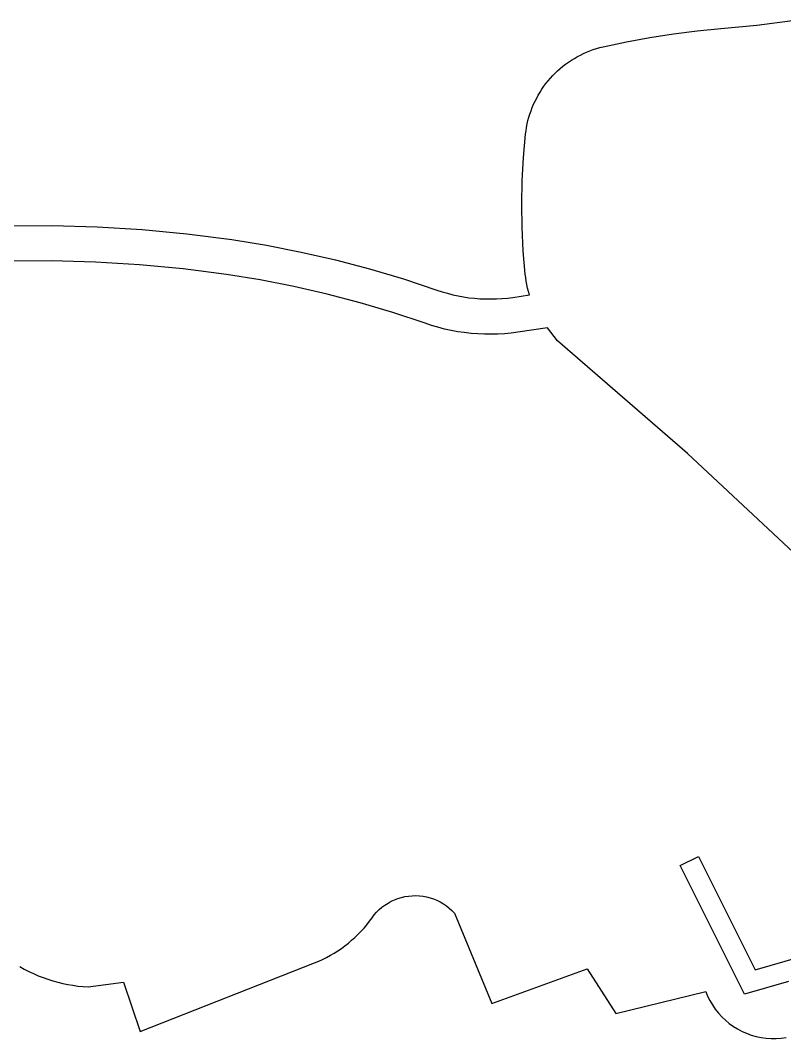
# Model space of a CAD drawing. Header units: millimetres. Extents: x 617751 to 636088, y 68402 to 77988.
# Drawn here: x 622695.4 to 622807.1, y 69571.1 to 69720 of the extents above; entities that cross this region are included whole.
import ezdxf

# ---------------------------------------------------------------- set-up
doc = ezdxf.new("R2010")
doc.units = ezdxf.units.MM
doc.header["$LTSCALE"] = 3
doc.header["$MEASUREMENT"] = 0
doc.layers.add('ALINHAMENTO PREDIAL', color=120, linetype='Continuous')

msp = doc.modelspace()

# ---------------------------------------------------------------- linework, layer by layer
at = {"layer": 'ALINHAMENTO PREDIAL'}
for points in [[(622693.42, 69689.99), (622700.01, 69690.02), (622706.6, 69689.83), (622713.18, 69689.43), (622719.74, 69688.81), (622726.28, 69687.97), (622731.37, 69687.14), (622736.43, 69686.15), (622741.46, 69685), (622746.45, 69683.69), (622751.39, 69682.22), (622756.29, 69680.59), (622757.05, 69680.34), (622757.82, 69680.11), (622758.6, 69679.91), (622759.39, 69679.74), (622760.18, 69679.59), (622760.98, 69679.47), (622761.78, 69679.38), (622762.58, 69679.32), (622763.38, 69679.28), (622764.19, 69679.28), (622764.99, 69679.3), (622765.8, 69679.34), (622766.6, 69679.42), (622767.4, 69679.52), (622769.83, 69679.88), (622769.69, 69680.38), (622769.56, 69680.88), (622769.45, 69681.38), (622769.36, 69681.89), (622769.28, 69682.4), (622769.21, 69682.92), (622768.92, 69686.32), (622768.75, 69689.73), (622768.69, 69693.14), (622768.76, 69696.56), (622768.95, 69699.97), (622769.26, 69703.37), (622769.32, 69703.87), (622769.4, 69704.37), (622769.5, 69704.87), (622769.61, 69705.36), (622769.74, 69705.85), (622769.89, 69706.33), (622770.06, 69706.81), (622770.24, 69707.28), (622770.44, 69707.75), (622770.65, 69708.21), (622770.88, 69708.66), (622771.12, 69709.11), (622771.38, 69709.54), (622771.65, 69709.97), (622771.94, 69710.38), (622772.24, 69710.79), (622772.56, 69711.18), (622772.89, 69711.57), (622773.23, 69711.94), (622773.59, 69712.3), (622773.95, 69712.65), (622774.33, 69712.99), (622774.72, 69713.31), (622775.12, 69713.62), (622775.53, 69713.92), (622775.96, 69714.2), (622776.39, 69714.46), (622776.83, 69714.72), (622777.27, 69714.95), (622777.73, 69715.17), (622778.19, 69715.38), (622778.66, 69715.57), (622779.14, 69715.74), (622779.62, 69715.9), (622780.11, 69716.04), (622780.6, 69716.16), (622784, 69716.9), (622787.43, 69717.54), (622790.87, 69718.07), (622794.33, 69718.5), (622797.8, 69718.83), (622803.07, 69719.34), (622808.31, 69720.02)], [(622693.42, 69689.99), (622700.01, 69690.02), (622706.6, 69689.83), (622713.18, 69689.43), (622719.74, 69688.81), (622726.28, 69687.97), (622731.37, 69687.14), (622736.43, 69686.15), (622741.46, 69685), (622746.45, 69683.69), (622751.39, 69682.22), (622756.29, 69680.59), (622757.05, 69680.34), (622757.82, 69680.11), (622758.6, 69679.91), (622759.39, 69679.74), (622760.18, 69679.59), (622760.98, 69679.47), (622761.78, 69679.38), (622762.58, 69679.32), (622763.38, 69679.28), (622764.19, 69679.28), (622764.99, 69679.3), (622765.8, 69679.34), (622766.6, 69679.42), (622767.4, 69679.52), (622769.83, 69679.88), (622769.69, 69680.38), (622769.56, 69680.88), (622769.45, 69681.38), (622769.36, 69681.89), (622769.28, 69682.4), (622769.21, 69682.92), (622768.92, 69686.32), (622768.75, 69689.73), (622768.69, 69693.14), (622768.76, 69696.56), (622768.95, 69699.97), (622769.26, 69703.37), (622769.32, 69703.87), (622769.4, 69704.37), (622769.5, 69704.87), (622769.61, 69705.36), (622769.74, 69705.85), (622769.89, 69706.33), (622770.06, 69706.81), (622770.24, 69707.28), (622770.44, 69707.75), (622770.65, 69708.21), (622770.88, 69708.66), (622771.12, 69709.11), (622771.38, 69709.54), (622771.65, 69709.97), (622771.94, 69710.38), (622772.24, 69710.79), (622772.56, 69711.18), (622772.89, 69711.57), (622773.23, 69711.94), (622773.59, 69712.3), (622773.95, 69712.65), (622774.33, 69712.99), (622774.72, 69713.31), (622775.12, 69713.62), (622775.53, 69713.92), (622775.96, 69714.2), (622776.39, 69714.46), (622776.83, 69714.72), (622777.27, 69714.95), (622777.73, 69715.17), (622778.19, 69715.38), (622778.66, 69715.57), (622779.14, 69715.74), (622779.62, 69715.9), (622780.11, 69716.04), (622780.6, 69716.16), (622784, 69716.9), (622787.43, 69717.54), (622790.87, 69718.07), (622794.33, 69718.5), (622797.8, 69718.83), (622803.07, 69719.34), (622808.31, 69720.02)], [(622693.42, 69689.99), (622700.01, 69690.02), (622706.6, 69689.83), (622713.18, 69689.43), (622719.74, 69688.81), (622726.28, 69687.97), (622731.37, 69687.14), (622736.43, 69686.15), (622741.46, 69685), (622746.45, 69683.69), (622751.39, 69682.22), (622756.29, 69680.59), (622757.05, 69680.34), (622757.82, 69680.11), (622758.6, 69679.91), (622759.39, 69679.74), (622760.18, 69679.59), (622760.98, 69679.47), (622761.78, 69679.38), (622762.58, 69679.32), (622763.38, 69679.28), (622764.19, 69679.28), (622764.99, 69679.3), (622765.8, 69679.34), (622766.6, 69679.42), (622767.4, 69679.52), (622769.83, 69679.88), (622769.69, 69680.38), (622769.56, 69680.88), (622769.45, 69681.38), (622769.36, 69681.89), (622769.28, 69682.4), (622769.21, 69682.92), (622768.92, 69686.32), (622768.75, 69689.73), (622768.69, 69693.14), (622768.76, 69696.56), (622768.95, 69699.97), (622769.26, 69703.37), (622769.32, 69703.87), (622769.4, 69704.37), (622769.5, 69704.87), (622769.61, 69705.36), (622769.74, 69705.85), (622769.89, 69706.33), (622770.06, 69706.81), (622770.24, 69707.28), (622770.44, 69707.75), (622770.65, 69708.21), (622770.88, 69708.66), (622771.12, 69709.11), (622771.38, 69709.54), (622771.65, 69709.97), (622771.94, 69710.38), (622772.24, 69710.79), (622772.56, 69711.18), (622772.89, 69711.57), (622773.23, 69711.94), (622773.59, 69712.3), (622773.95, 69712.65), (622774.33, 69712.99), (622774.72, 69713.31), (622775.12, 69713.62), (622775.53, 69713.92), (622775.96, 69714.2), (622776.39, 69714.46), (622776.83, 69714.72), (622777.27, 69714.95), (622777.73, 69715.17), (622778.19, 69715.38), (622778.66, 69715.57), (622779.14, 69715.74), (622779.62, 69715.9), (622780.11, 69716.04), (622780.6, 69716.16), (622784, 69716.9), (622787.43, 69717.54), (622790.87, 69718.07), (622794.33, 69718.5), (622797.8, 69718.83), (622803.07, 69719.34), (622808.31, 69720.02)], [(622693.42, 69689.99), (622700.01, 69690.02), (622706.6, 69689.83), (622713.18, 69689.43), (622719.74, 69688.81), (622726.28, 69687.97), (622731.37, 69687.14), (622736.43, 69686.15), (622741.46, 69685), (622746.45, 69683.69), (622751.39, 69682.22), (622756.29, 69680.59), (622757.05, 69680.34), (622757.82, 69680.11), (622758.6, 69679.91), (622759.39, 69679.74), (622760.18, 69679.59), (622760.98, 69679.47), (622761.78, 69679.38), (622762.58, 69679.32), (622763.38, 69679.28), (622764.19, 69679.28), (622764.99, 69679.3), (622765.8, 69679.34), (622766.6, 69679.42), (622767.4, 69679.52), (622769.83, 69679.88), (622769.69, 69680.38), (622769.56, 69680.88), (622769.45, 69681.38), (622769.36, 69681.89), (622769.28, 69682.4), (622769.21, 69682.92), (622768.92, 69686.32), (622768.75, 69689.73), (622768.69, 69693.14), (622768.76, 69696.56), (622768.95, 69699.97), (622769.26, 69703.37), (622769.32, 69703.87), (622769.4, 69704.37), (622769.5, 69704.87), (622769.61, 69705.36), (622769.74, 69705.85), (622769.89, 69706.33), (622770.06, 69706.81), (622770.24, 69707.28), (622770.44, 69707.75), (622770.65, 69708.21), (622770.88, 69708.66), (622771.12, 69709.11), (622771.38, 69709.54), (622771.65, 69709.97), (622771.94, 69710.38), (622772.24, 69710.79), (622772.56, 69711.18), (622772.89, 69711.57), (622773.23, 69711.94), (622773.59, 69712.3), (622773.95, 69712.65), (622774.33, 69712.99), (622774.72, 69713.31), (622775.12, 69713.62), (622775.53, 69713.92), (622775.96, 69714.2), (622776.39, 69714.46), (622776.83, 69714.72), (622777.27, 69714.95), (622777.73, 69715.17), (622778.19, 69715.38), (622778.66, 69715.57), (622779.14, 69715.74), (622779.62, 69715.9), (622780.11, 69716.04), (622780.6, 69716.16), (622784, 69716.9), (622787.43, 69717.54), (622790.87, 69718.07), (622794.33, 69718.5), (622797.8, 69718.83), (622803.07, 69719.34), (622808.31, 69720.02)], [(622693.42, 69689.99), (622700.01, 69690.02), (622706.6, 69689.83), (622713.18, 69689.43), (622719.74, 69688.81), (622726.28, 69687.97), (622731.37, 69687.14), (622736.43, 69686.15), (622741.46, 69685), (622746.45, 69683.69), (622751.39, 69682.22), (622756.29, 69680.59), (622757.05, 69680.34), (622757.82, 69680.11), (622758.6, 69679.91), (622759.39, 69679.74), (622760.18, 69679.59), (622760.98, 69679.47), (622761.78, 69679.38), (622762.58, 69679.32), (622763.38, 69679.28), (622764.19, 69679.28), (622764.99, 69679.3), (622765.8, 69679.34), (622766.6, 69679.42), (622767.4, 69679.52), (622769.83, 69679.88), (622769.69, 69680.38), (622769.56, 69680.88), (622769.45, 69681.38), (622769.36, 69681.89), (622769.28, 69682.4), (622769.21, 69682.92), (622768.92, 69686.32), (622768.75, 69689.73), (622768.69, 69693.14), (622768.76, 69696.56), (622768.95, 69699.97), (622769.26, 69703.37), (622769.32, 69703.87), (622769.4, 69704.37), (622769.5, 69704.87), (622769.61, 69705.36), (622769.74, 69705.85), (622769.89, 69706.33), (622770.06, 69706.81), (622770.24, 69707.28), (622770.44, 69707.75), (622770.65, 69708.21), (622770.88, 69708.66), (622771.12, 69709.11), (622771.38, 69709.54), (622771.65, 69709.97), (622771.94, 69710.38), (622772.24, 69710.79), (622772.56, 69711.18), (622772.89, 69711.57), (622773.23, 69711.94), (622773.59, 69712.3), (622773.95, 69712.65), (622774.33, 69712.99), (622774.72, 69713.31), (622775.12, 69713.62), (622775.53, 69713.92), (622775.96, 69714.2), (622776.39, 69714.46), (622776.83, 69714.72), (622777.27, 69714.95), (622777.73, 69715.17), (622778.19, 69715.38), (622778.66, 69715.57), (622779.14, 69715.74), (622779.62, 69715.9), (622780.11, 69716.04), (622780.6, 69716.16), (622784, 69716.9), (622787.43, 69717.54), (622790.87, 69718.07), (622794.33, 69718.5), (622797.8, 69718.83), (622803.07, 69719.34), (622808.31, 69720.02)], [(622693.42, 69689.99), (622700.01, 69690.02), (622706.6, 69689.83), (622713.18, 69689.43), (622719.74, 69688.81), (622726.28, 69687.97), (622731.37, 69687.14), (622736.43, 69686.15), (622741.46, 69685), (622746.45, 69683.69), (622751.39, 69682.22), (622756.29, 69680.59), (622757.05, 69680.34), (622757.82, 69680.11), (622758.6, 69679.91), (622759.39, 69679.74), (622760.18, 69679.59), (622760.98, 69679.47), (622761.78, 69679.38), (622762.58, 69679.32), (622763.38, 69679.28), (622764.19, 69679.28), (622764.99, 69679.3), (622765.8, 69679.34), (622766.6, 69679.42), (622767.4, 69679.52), (622769.83, 69679.88), (622769.69, 69680.38), (622769.56, 69680.88), (622769.45, 69681.38), (622769.36, 69681.89), (622769.28, 69682.4), (622769.21, 69682.92), (622768.92, 69686.32), (622768.75, 69689.73), (622768.69, 69693.14), (622768.76, 69696.56), (622768.95, 69699.97), (622769.26, 69703.37), (622769.32, 69703.87), (622769.4, 69704.37), (622769.5, 69704.87), (622769.61, 69705.36), (622769.74, 69705.85), (622769.89, 69706.33), (622770.06, 69706.81), (622770.24, 69707.28), (622770.44, 69707.75), (622770.65, 69708.21), (622770.88, 69708.66), (622771.12, 69709.11), (622771.38, 69709.54), (622771.65, 69709.97), (622771.94, 69710.38), (622772.24, 69710.79), (622772.56, 69711.18), (622772.89, 69711.57), (622773.23, 69711.94), (622773.59, 69712.3), (622773.95, 69712.65), (622774.33, 69712.99), (622774.72, 69713.31), (622775.12, 69713.62), (622775.53, 69713.92), (622775.96, 69714.2), (622776.39, 69714.46), (622776.83, 69714.72), (622777.27, 69714.95), (622777.73, 69715.17), (622778.19, 69715.38), (622778.66, 69715.57), (622779.14, 69715.74), (622779.62, 69715.9), (622780.11, 69716.04), (622780.6, 69716.16), (622784, 69716.9), (622787.43, 69717.54), (622790.87, 69718.07), (622794.33, 69718.5), (622797.8, 69718.83), (622803.07, 69719.34), (622808.31, 69720.02)], [(622693.42, 69689.99), (622700.01, 69690.02), (622706.6, 69689.83), (622713.18, 69689.43), (622719.74, 69688.81), (622726.28, 69687.97), (622731.37, 69687.14), (622736.43, 69686.15), (622741.46, 69685), (622746.45, 69683.69), (622751.39, 69682.22), (622756.29, 69680.59), (622757.05, 69680.34), (622757.82, 69680.11), (622758.6, 69679.91), (622759.39, 69679.74), (622760.18, 69679.59), (622760.98, 69679.47), (622761.78, 69679.38), (622762.58, 69679.32), (622763.38, 69679.28), (622764.19, 69679.28), (622764.99, 69679.3), (622765.8, 69679.34), (622766.6, 69679.42), (622767.4, 69679.52), (622769.83, 69679.88), (622769.69, 69680.38), (622769.56, 69680.88), (622769.45, 69681.38), (622769.36, 69681.89), (622769.28, 69682.4), (622769.21, 69682.92), (622768.92, 69686.32), (622768.75, 69689.73), (622768.69, 69693.14), (622768.76, 69696.56), (622768.95, 69699.97), (622769.26, 69703.37), (622769.32, 69703.87), (622769.4, 69704.37), (622769.5, 69704.87), (622769.61, 69705.36), (622769.74, 69705.85), (622769.89, 69706.33), (622770.06, 69706.81), (622770.24, 69707.28), (622770.44, 69707.75), (622770.65, 69708.21), (622770.88, 69708.66), (622771.12, 69709.11), (622771.38, 69709.54), (622771.65, 69709.97), (622771.94, 69710.38), (622772.24, 69710.79), (622772.56, 69711.18), (622772.89, 69711.57), (622773.23, 69711.94), (622773.59, 69712.3), (622773.95, 69712.65), (622774.33, 69712.99), (622774.72, 69713.31), (622775.12, 69713.62), (622775.53, 69713.92), (622775.96, 69714.2), (622776.39, 69714.46), (622776.83, 69714.72), (622777.27, 69714.95), (622777.73, 69715.17), (622778.19, 69715.38), (622778.66, 69715.57), (622779.14, 69715.74), (622779.62, 69715.9), (622780.11, 69716.04), (622780.6, 69716.16), (622784, 69716.9), (622787.43, 69717.54), (622790.87, 69718.07), (622794.33, 69718.5), (622797.8, 69718.83), (622803.07, 69719.34), (622808.31, 69720.02)], [(622693.42, 69689.99), (622700.01, 69690.02), (622706.6, 69689.83), (622713.18, 69689.43), (622719.74, 69688.81), (622726.28, 69687.97), (622731.37, 69687.14), (622736.43, 69686.15), (622741.46, 69685), (622746.45, 69683.69), (622751.39, 69682.22), (622756.29, 69680.59), (622757.05, 69680.34), (622757.82, 69680.11), (622758.6, 69679.91), (622759.39, 69679.74), (622760.18, 69679.59), (622760.98, 69679.47), (622761.78, 69679.38), (622762.58, 69679.32), (622763.38, 69679.28), (622764.19, 69679.28), (622764.99, 69679.3), (622765.8, 69679.34), (622766.6, 69679.42), (622767.4, 69679.52), (622769.83, 69679.88), (622769.69, 69680.38), (622769.56, 69680.88), (622769.45, 69681.38), (622769.36, 69681.89), (622769.28, 69682.4), (622769.21, 69682.92), (622768.92, 69686.32), (622768.75, 69689.73), (622768.69, 69693.14), (622768.76, 69696.56), (622768.95, 69699.97), (622769.26, 69703.37), (622769.32, 69703.87), (622769.4, 69704.37), (622769.5, 69704.87), (622769.61, 69705.36), (622769.74, 69705.85), (622769.89, 69706.33), (622770.06, 69706.81), (622770.24, 69707.28), (622770.44, 69707.75), (622770.65, 69708.21), (622770.88, 69708.66), (622771.12, 69709.11), (622771.38, 69709.54), (622771.65, 69709.97), (622771.94, 69710.38), (622772.24, 69710.79), (622772.56, 69711.18), (622772.89, 69711.57), (622773.23, 69711.94), (622773.59, 69712.3), (622773.95, 69712.65), (622774.33, 69712.99), (622774.72, 69713.31), (622775.12, 69713.62), (622775.53, 69713.92), (622775.96, 69714.2), (622776.39, 69714.46), (622776.83, 69714.72), (622777.27, 69714.95), (622777.73, 69715.17), (622778.19, 69715.38), (622778.66, 69715.57), (622779.14, 69715.74), (622779.62, 69715.9), (622780.11, 69716.04), (622780.6, 69716.16), (622784, 69716.9), (622787.43, 69717.54), (622790.87, 69718.07), (622794.33, 69718.5), (622797.8, 69718.83), (622803.07, 69719.34), (622808.31, 69720.02)], [(622811.35, 69639.5), (622792.94, 69656.66), (622773.95, 69673.18), (622772.48, 69675.05), (622768.14, 69674.41), (622767.17, 69674.29), (622766.19, 69674.2), (622765.21, 69674.14), (622764.23, 69674.12), (622763.24, 69674.12), (622762.26, 69674.17), (622761.28, 69674.25), (622760.3, 69674.36), (622759.33, 69674.5), (622758.37, 69674.68), (622757.41, 69674.89), (622756.45, 69675.14), (622755.51, 69675.41), (622754.58, 69675.72), (622749.84, 69677.3), (622745.06, 69678.72), (622740.23, 69679.99), (622735.36, 69681.1), (622730.46, 69682.06), (622725.54, 69682.86), (622719.17, 69683.68), (622712.78, 69684.28), (622706.37, 69684.68), (622699.95, 69684.86), (622693.53, 69684.83)], [(622811.35, 69639.5), (622792.94, 69656.66), (622773.95, 69673.18), (622772.48, 69675.05), (622768.14, 69674.41), (622767.17, 69674.29), (622766.19, 69674.2), (622765.21, 69674.14), (622764.23, 69674.12), (622763.24, 69674.12), (622762.26, 69674.17), (622761.28, 69674.25), (622760.3, 69674.36), (622759.33, 69674.5), (622758.37, 69674.68), (622757.41, 69674.89), (622756.45, 69675.14), (622755.51, 69675.41), (622754.58, 69675.72), (622749.84, 69677.3), (622745.06, 69678.72), (622740.23, 69679.99), (622735.36, 69681.1), (622730.46, 69682.06), (622725.54, 69682.86), (622719.17, 69683.68), (622712.78, 69684.28), (622706.37, 69684.68), (622699.95, 69684.86), (622693.53, 69684.83)], [(622811.35, 69639.5), (622792.94, 69656.66), (622773.95, 69673.18), (622772.48, 69675.05), (622768.14, 69674.41), (622767.17, 69674.29), (622766.19, 69674.2), (622765.21, 69674.14), (622764.23, 69674.12), (622763.24, 69674.12), (622762.26, 69674.17), (622761.28, 69674.25), (622760.3, 69674.36), (622759.33, 69674.5), (622758.37, 69674.68), (622757.41, 69674.89), (622756.45, 69675.14), (622755.51, 69675.41), (622754.58, 69675.72), (622749.84, 69677.3), (622745.06, 69678.72), (622740.23, 69679.99), (622735.36, 69681.1), (622730.46, 69682.06), (622725.54, 69682.86), (622719.17, 69683.68), (622712.78, 69684.28), (622706.37, 69684.68), (622699.95, 69684.86), (622693.53, 69684.83)], [(622811.35, 69639.5), (622792.94, 69656.66), (622773.95, 69673.18), (622772.48, 69675.05), (622768.14, 69674.41), (622767.17, 69674.29), (622766.19, 69674.2), (622765.21, 69674.14), (622764.23, 69674.12), (622763.24, 69674.12), (622762.26, 69674.17), (622761.28, 69674.25), (622760.3, 69674.36), (622759.33, 69674.5), (622758.37, 69674.68), (622757.41, 69674.89), (622756.45, 69675.14), (622755.51, 69675.41), (622754.58, 69675.72), (622749.84, 69677.3), (622745.06, 69678.72), (622740.23, 69679.99), (622735.36, 69681.1), (622730.46, 69682.06), (622725.54, 69682.86), (622719.17, 69683.68), (622712.78, 69684.28), (622706.37, 69684.68), (622699.95, 69684.86), (622693.53, 69684.83)], [(622811.35, 69639.5), (622792.94, 69656.66), (622773.95, 69673.18), (622772.48, 69675.05), (622768.14, 69674.41), (622767.17, 69674.29), (622766.19, 69674.2), (622765.21, 69674.14), (622764.23, 69674.12), (622763.24, 69674.12), (622762.26, 69674.17), (622761.28, 69674.25), (622760.3, 69674.36), (622759.33, 69674.5), (622758.37, 69674.68), (622757.41, 69674.89), (622756.45, 69675.14), (622755.51, 69675.41), (622754.58, 69675.72), (622749.84, 69677.3), (622745.06, 69678.72), (622740.23, 69679.99), (622735.36, 69681.1), (622730.46, 69682.06), (622725.54, 69682.86), (622719.17, 69683.68), (622712.78, 69684.28), (622706.37, 69684.68), (622699.95, 69684.86), (622693.53, 69684.83)], [(622811.35, 69639.5), (622792.94, 69656.66), (622773.95, 69673.18), (622772.48, 69675.05), (622768.14, 69674.41), (622767.17, 69674.29), (622766.19, 69674.2), (622765.21, 69674.14), (622764.23, 69674.12), (622763.24, 69674.12), (622762.26, 69674.17), (622761.28, 69674.25), (622760.3, 69674.36), (622759.33, 69674.5), (622758.37, 69674.68), (622757.41, 69674.89), (622756.45, 69675.14), (622755.51, 69675.41), (622754.58, 69675.72), (622749.84, 69677.3), (622745.06, 69678.72), (622740.23, 69679.99), (622735.36, 69681.1), (622730.46, 69682.06), (622725.54, 69682.86), (622719.17, 69683.68), (622712.78, 69684.28), (622706.37, 69684.68), (622699.95, 69684.86), (622693.53, 69684.83)], [(622811.35, 69639.5), (622792.94, 69656.66), (622773.95, 69673.18), (622772.48, 69675.05), (622768.14, 69674.41), (622767.17, 69674.29), (622766.19, 69674.2), (622765.21, 69674.14), (622764.23, 69674.12), (622763.24, 69674.12), (622762.26, 69674.17), (622761.28, 69674.25), (622760.3, 69674.36), (622759.33, 69674.5), (622758.37, 69674.68), (622757.41, 69674.89), (622756.45, 69675.14), (622755.51, 69675.41), (622754.58, 69675.72), (622749.84, 69677.3), (622745.06, 69678.72), (622740.23, 69679.99), (622735.36, 69681.1), (622730.46, 69682.06), (622725.54, 69682.86), (622719.17, 69683.68), (622712.78, 69684.28), (622706.37, 69684.68), (622699.95, 69684.86), (622693.53, 69684.83)], [(622811.35, 69639.5), (622792.94, 69656.66), (622773.95, 69673.18), (622772.48, 69675.05), (622768.14, 69674.41), (622767.17, 69674.29), (622766.19, 69674.2), (622765.21, 69674.14), (622764.23, 69674.12), (622763.24, 69674.12), (622762.26, 69674.17), (622761.28, 69674.25), (622760.3, 69674.36), (622759.33, 69674.5), (622758.37, 69674.68), (622757.41, 69674.89), (622756.45, 69675.14), (622755.51, 69675.41), (622754.58, 69675.72), (622749.84, 69677.3), (622745.06, 69678.72), (622740.23, 69679.99), (622735.36, 69681.1), (622730.46, 69682.06), (622725.54, 69682.86), (622719.17, 69683.68), (622712.78, 69684.28), (622706.37, 69684.68), (622699.95, 69684.86), (622693.53, 69684.83)], [(622807.72, 69579.48), (622801.25, 69577.62), (622791.85, 69596.43), (622794.54, 69597.77), (622802.82, 69581.19), (622809.42, 69583.09)], [(622807.72, 69579.48), (622801.25, 69577.62), (622791.85, 69596.43), (622794.54, 69597.77), (622802.82, 69581.19), (622809.42, 69583.09)], [(622807.72, 69579.48), (622801.25, 69577.62), (622791.85, 69596.43), (622794.54, 69597.77), (622802.82, 69581.19), (622809.42, 69583.09)], [(622807.72, 69579.48), (622801.25, 69577.62), (622791.85, 69596.43), (622794.54, 69597.77), (622802.82, 69581.19), (622809.42, 69583.09)], [(622807.72, 69579.48), (622801.25, 69577.62), (622791.85, 69596.43), (622794.54, 69597.77), (622802.82, 69581.19), (622809.42, 69583.09)], [(622807.72, 69579.48), (622801.25, 69577.62), (622791.85, 69596.43), (622794.54, 69597.77), (622802.82, 69581.19), (622809.42, 69583.09)], [(622807.72, 69579.48), (622801.25, 69577.62), (622791.85, 69596.43), (622794.54, 69597.77), (622802.82, 69581.19), (622809.42, 69583.09)], [(622807.72, 69579.48), (622801.25, 69577.62), (622791.85, 69596.43), (622794.54, 69597.77), (622802.82, 69581.19), (622809.42, 69583.09)], [(622695.28, 69581.66), (622695.94, 69581.29), (622696.61, 69580.94), (622697.29, 69580.62), (622697.98, 69580.32), (622698.69, 69580.04), (622699.4, 69579.79), (622700.11, 69579.57), (622700.84, 69579.36), (622701.57, 69579.19), (622702.31, 69579.04), (622703.06, 69578.91), (622703.8, 69578.81), (622704.55, 69578.74), (622705.3, 69578.69), (622710.48, 69579.39), (622712.9, 69572.14), (622738.41, 69582.2), (622739, 69582.45), (622739.58, 69582.71), (622740.15, 69582.99), (622740.71, 69583.3), (622741.26, 69583.62), (622741.79, 69583.96), (622742.32, 69584.31), (622742.83, 69584.69), (622743.34, 69585.08), (622743.82, 69585.49), (622744.3, 69585.92), (622744.75, 69586.36), (622745.2, 69586.82), (622745.63, 69587.29), (622746.04, 69587.77), (622746.43, 69588.27), (622746.81, 69588.79), (622747.13, 69589.21), (622747.48, 69589.61), (622747.86, 69589.98), (622748.26, 69590.33), (622748.69, 69590.65), (622749.14, 69590.94), (622749.6, 69591.2), (622750.09, 69591.42), (622750.59, 69591.61), (622751.09, 69591.77), (622751.61, 69591.89), (622752.14, 69591.97), (622752.67, 69592.02), (622753.2, 69592.03), (622753.74, 69592.01), (622754.26, 69591.95), (622754.79, 69591.85), (622755.3, 69591.71), (622755.81, 69591.54), (622756.3, 69591.34), (622756.78, 69591.1), (622757.24, 69590.83), (622757.68, 69590.53), (622758.09, 69590.2), (622758.49, 69589.84), (622758.85, 69589.45), (622764.3, 69576.26), (622778.25, 69581.33), (622782.46, 69574.79), (622795.6, 69578), (622795.88, 69577.33), (622796.21, 69576.67), (622796.59, 69576.04), (622797, 69575.44), (622797.46, 69574.86), (622797.95, 69574.32), (622798.48, 69573.81), (622799.05, 69573.34), (622799.64, 69572.91), (622800.26, 69572.53), (622800.91, 69572.18), (622801.58, 69571.89), (622802.27, 69571.63), (622802.98, 69571.43), (622803.69, 69571.28), (622804.42, 69571.17), (622805.15, 69571.12), (622805.89, 69571.11), (622806.62, 69571.16), (622807.35, 69571.26)], [(622695.28, 69581.66), (622695.94, 69581.29), (622696.61, 69580.94), (622697.29, 69580.62), (622697.98, 69580.32), (622698.69, 69580.04), (622699.4, 69579.79), (622700.11, 69579.57), (622700.84, 69579.36), (622701.57, 69579.19), (622702.31, 69579.04), (622703.06, 69578.91), (622703.8, 69578.81), (622704.55, 69578.74), (622705.3, 69578.69), (622710.48, 69579.39), (622712.9, 69572.14), (622738.41, 69582.2), (622739, 69582.45), (622739.58, 69582.71), (622740.15, 69582.99), (622740.71, 69583.3), (622741.26, 69583.62), (622741.79, 69583.96), (622742.32, 69584.31), (622742.83, 69584.69), (622743.34, 69585.08), (622743.82, 69585.49), (622744.3, 69585.92), (622744.75, 69586.36), (622745.2, 69586.82), (622745.63, 69587.29), (622746.04, 69587.77), (622746.43, 69588.27), (622746.81, 69588.79), (622747.13, 69589.21), (622747.48, 69589.61), (622747.86, 69589.98), (622748.26, 69590.33), (622748.69, 69590.65), (622749.14, 69590.94), (622749.6, 69591.2), (622750.09, 69591.42), (622750.59, 69591.61), (622751.09, 69591.77), (622751.61, 69591.89), (622752.14, 69591.97), (622752.67, 69592.02), (622753.2, 69592.03), (622753.74, 69592.01), (622754.26, 69591.95), (622754.79, 69591.85), (622755.3, 69591.71), (622755.81, 69591.54), (622756.3, 69591.34), (622756.78, 69591.1), (622757.24, 69590.83), (622757.68, 69590.53), (622758.09, 69590.2), (622758.49, 69589.84), (622758.85, 69589.45), (622764.3, 69576.26), (622778.25, 69581.33), (622782.46, 69574.79), (622795.6, 69578), (622795.88, 69577.33), (622796.21, 69576.67), (622796.59, 69576.04), (622797, 69575.44), (622797.46, 69574.86), (622797.95, 69574.32), (622798.48, 69573.81), (622799.05, 69573.34), (622799.64, 69572.91), (622800.26, 69572.53), (622800.91, 69572.18), (622801.58, 69571.89), (622802.27, 69571.63), (622802.98, 69571.43), (622803.69, 69571.28), (622804.42, 69571.17), (622805.15, 69571.12), (622805.89, 69571.11), (622806.62, 69571.16), (622807.35, 69571.26)], [(622695.28, 69581.66), (622695.94, 69581.29), (622696.61, 69580.94), (622697.29, 69580.62), (622697.98, 69580.32), (622698.69, 69580.04), (622699.4, 69579.79), (622700.11, 69579.57), (622700.84, 69579.36), (622701.57, 69579.19), (622702.31, 69579.04), (622703.06, 69578.91), (622703.8, 69578.81), (622704.55, 69578.74), (622705.3, 69578.69), (622710.48, 69579.39), (622712.9, 69572.14), (622738.41, 69582.2), (622739, 69582.45), (622739.58, 69582.71), (622740.15, 69582.99), (622740.71, 69583.3), (622741.26, 69583.62), (622741.79, 69583.96), (622742.32, 69584.31), (622742.83, 69584.69), (622743.34, 69585.08), (622743.82, 69585.49), (622744.3, 69585.92), (622744.75, 69586.36), (622745.2, 69586.82), (622745.63, 69587.29), (622746.04, 69587.77), (622746.43, 69588.27), (622746.81, 69588.79), (622747.13, 69589.21), (622747.48, 69589.61), (622747.86, 69589.98), (622748.26, 69590.33), (622748.69, 69590.65), (622749.14, 69590.94), (622749.6, 69591.2), (622750.09, 69591.42), (622750.59, 69591.61), (622751.09, 69591.77), (622751.61, 69591.89), (622752.14, 69591.97), (622752.67, 69592.02), (622753.2, 69592.03), (622753.74, 69592.01), (622754.26, 69591.95), (622754.79, 69591.85), (622755.3, 69591.71), (622755.81, 69591.54), (622756.3, 69591.34), (622756.78, 69591.1), (622757.24, 69590.83), (622757.68, 69590.53), (622758.09, 69590.2), (622758.49, 69589.84), (622758.85, 69589.45), (622764.3, 69576.26), (622778.25, 69581.33), (622782.46, 69574.79), (622795.6, 69578), (622795.88, 69577.33), (622796.21, 69576.67), (622796.59, 69576.04), (622797, 69575.44), (622797.46, 69574.86), (622797.95, 69574.32), (622798.48, 69573.81), (622799.05, 69573.34), (622799.64, 69572.91), (622800.26, 69572.53), (622800.91, 69572.18), (622801.58, 69571.89), (622802.27, 69571.63), (622802.98, 69571.43), (622803.69, 69571.28), (622804.42, 69571.17), (622805.15, 69571.12), (622805.89, 69571.11), (622806.62, 69571.16), (622807.35, 69571.26)], [(622695.28, 69581.66), (622695.94, 69581.29), (622696.61, 69580.94), (622697.29, 69580.62), (622697.98, 69580.32), (622698.69, 69580.04), (622699.4, 69579.79), (622700.11, 69579.57), (622700.84, 69579.36), (622701.57, 69579.19), (622702.31, 69579.04), (622703.06, 69578.91), (622703.8, 69578.81), (622704.55, 69578.74), (622705.3, 69578.69), (622710.48, 69579.39), (622712.9, 69572.14), (622738.41, 69582.2), (622739, 69582.45), (622739.58, 69582.71), (622740.15, 69582.99), (622740.71, 69583.3), (622741.26, 69583.62), (622741.79, 69583.96), (622742.32, 69584.31), (622742.83, 69584.69), (622743.34, 69585.08), (622743.82, 69585.49), (622744.3, 69585.92), (622744.75, 69586.36), (622745.2, 69586.82), (622745.63, 69587.29), (622746.04, 69587.77), (622746.43, 69588.27), (622746.81, 69588.79), (622747.13, 69589.21), (622747.48, 69589.61), (622747.86, 69589.98), (622748.26, 69590.33), (622748.69, 69590.65), (622749.14, 69590.94), (622749.6, 69591.2), (622750.09, 69591.42), (622750.59, 69591.61), (622751.09, 69591.77), (622751.61, 69591.89), (622752.14, 69591.97), (622752.67, 69592.02), (622753.2, 69592.03), (622753.74, 69592.01), (622754.26, 69591.95), (622754.79, 69591.85), (622755.3, 69591.71), (622755.81, 69591.54), (622756.3, 69591.34), (622756.78, 69591.1), (622757.24, 69590.83), (622757.68, 69590.53), (622758.09, 69590.2), (622758.49, 69589.84), (622758.85, 69589.45), (622764.3, 69576.26), (622778.25, 69581.33), (622782.46, 69574.79), (622795.6, 69578), (622795.88, 69577.33), (622796.21, 69576.67), (622796.59, 69576.04), (622797, 69575.44), (622797.46, 69574.86), (622797.95, 69574.32), (622798.48, 69573.81), (622799.05, 69573.34), (622799.64, 69572.91), (622800.26, 69572.53), (622800.91, 69572.18), (622801.58, 69571.89), (622802.27, 69571.63), (622802.98, 69571.43), (622803.69, 69571.28), (622804.42, 69571.17), (622805.15, 69571.12), (622805.89, 69571.11), (622806.62, 69571.16), (622807.35, 69571.26)], [(622695.28, 69581.66), (622695.94, 69581.29), (622696.61, 69580.94), (622697.29, 69580.62), (622697.98, 69580.32), (622698.69, 69580.04), (622699.4, 69579.79), (622700.11, 69579.57), (622700.84, 69579.36), (622701.57, 69579.19), (622702.31, 69579.04), (622703.06, 69578.91), (622703.8, 69578.81), (622704.55, 69578.74), (622705.3, 69578.69), (622710.48, 69579.39), (622712.9, 69572.14), (622738.41, 69582.2), (622739, 69582.45), (622739.58, 69582.71), (622740.15, 69582.99), (622740.71, 69583.3), (622741.26, 69583.62), (622741.79, 69583.96), (622742.32, 69584.31), (622742.83, 69584.69), (622743.34, 69585.08), (622743.82, 69585.49), (622744.3, 69585.92), (622744.75, 69586.36), (622745.2, 69586.82), (622745.63, 69587.29), (622746.04, 69587.77), (622746.43, 69588.27), (622746.81, 69588.79), (622747.13, 69589.21), (622747.48, 69589.61), (622747.86, 69589.98), (622748.26, 69590.33), (622748.69, 69590.65), (622749.14, 69590.94), (622749.6, 69591.2), (622750.09, 69591.42), (622750.59, 69591.61), (622751.09, 69591.77), (622751.61, 69591.89), (622752.14, 69591.97), (622752.67, 69592.02), (622753.2, 69592.03), (622753.74, 69592.01), (622754.26, 69591.95), (622754.79, 69591.85), (622755.3, 69591.71), (622755.81, 69591.54), (622756.3, 69591.34), (622756.78, 69591.1), (622757.24, 69590.83), (622757.68, 69590.53), (622758.09, 69590.2), (622758.49, 69589.84), (622758.85, 69589.45), (622764.3, 69576.26), (622778.25, 69581.33), (622782.46, 69574.79), (622795.6, 69578), (622795.88, 69577.33), (622796.21, 69576.67), (622796.59, 69576.04), (622797, 69575.44), (622797.46, 69574.86), (622797.95, 69574.32), (622798.48, 69573.81), (622799.05, 69573.34), (622799.64, 69572.91), (622800.26, 69572.53), (622800.91, 69572.18), (622801.58, 69571.89), (622802.27, 69571.63), (622802.98, 69571.43), (622803.69, 69571.28), (622804.42, 69571.17), (622805.15, 69571.12), (622805.89, 69571.11), (622806.62, 69571.16), (622807.35, 69571.26)], [(622695.28, 69581.66), (622695.94, 69581.29), (622696.61, 69580.94), (622697.29, 69580.62), (622697.98, 69580.32), (622698.69, 69580.04), (622699.4, 69579.79), (622700.11, 69579.57), (622700.84, 69579.36), (622701.57, 69579.19), (622702.31, 69579.04), (622703.06, 69578.91), (622703.8, 69578.81), (622704.55, 69578.74), (622705.3, 69578.69), (622710.48, 69579.39), (622712.9, 69572.14), (622738.41, 69582.2), (622739, 69582.45), (622739.58, 69582.71), (622740.15, 69582.99), (622740.71, 69583.3), (622741.26, 69583.62), (622741.79, 69583.96), (622742.32, 69584.31), (622742.83, 69584.69), (622743.34, 69585.08), (622743.82, 69585.49), (622744.3, 69585.92), (622744.75, 69586.36), (622745.2, 69586.82), (622745.63, 69587.29), (622746.04, 69587.77), (622746.43, 69588.27), (622746.81, 69588.79), (622747.13, 69589.21), (622747.48, 69589.61), (622747.86, 69589.98), (622748.26, 69590.33), (622748.69, 69590.65), (622749.14, 69590.94), (622749.6, 69591.2), (622750.09, 69591.42), (622750.59, 69591.61), (622751.09, 69591.77), (622751.61, 69591.89), (622752.14, 69591.97), (622752.67, 69592.02), (622753.2, 69592.03), (622753.74, 69592.01), (622754.26, 69591.95), (622754.79, 69591.85), (622755.3, 69591.71), (622755.81, 69591.54), (622756.3, 69591.34), (622756.78, 69591.1), (622757.24, 69590.83), (622757.68, 69590.53), (622758.09, 69590.2), (622758.49, 69589.84), (622758.85, 69589.45), (622764.3, 69576.26), (622778.25, 69581.33), (622782.46, 69574.79), (622795.6, 69578), (622795.88, 69577.33), (622796.21, 69576.67), (622796.59, 69576.04), (622797, 69575.44), (622797.46, 69574.86), (622797.95, 69574.32), (622798.48, 69573.81), (622799.05, 69573.34), (622799.64, 69572.91), (622800.26, 69572.53), (622800.91, 69572.18), (622801.58, 69571.89), (622802.27, 69571.63), (622802.98, 69571.43), (622803.69, 69571.28), (622804.42, 69571.17), (622805.15, 69571.12), (622805.89, 69571.11), (622806.62, 69571.16), (622807.35, 69571.26)], [(622695.28, 69581.66), (622695.94, 69581.29), (622696.61, 69580.94), (622697.29, 69580.62), (622697.98, 69580.32), (622698.69, 69580.04), (622699.4, 69579.79), (622700.11, 69579.57), (622700.84, 69579.36), (622701.57, 69579.19), (622702.31, 69579.04), (622703.06, 69578.91), (622703.8, 69578.81), (622704.55, 69578.74), (622705.3, 69578.69), (622710.48, 69579.39), (622712.9, 69572.14), (622738.41, 69582.2), (622739, 69582.45), (622739.58, 69582.71), (622740.15, 69582.99), (622740.71, 69583.3), (622741.26, 69583.62), (622741.79, 69583.96), (622742.32, 69584.31), (622742.83, 69584.69), (622743.34, 69585.08), (622743.82, 69585.49), (622744.3, 69585.92), (622744.75, 69586.36), (622745.2, 69586.82), (622745.63, 69587.29), (622746.04, 69587.77), (622746.43, 69588.27), (622746.81, 69588.79), (622747.13, 69589.21), (622747.48, 69589.61), (622747.86, 69589.98), (622748.26, 69590.33), (622748.69, 69590.65), (622749.14, 69590.94), (622749.6, 69591.2), (622750.09, 69591.42), (622750.59, 69591.61), (622751.09, 69591.77), (622751.61, 69591.89), (622752.14, 69591.97), (622752.67, 69592.02), (622753.2, 69592.03), (622753.74, 69592.01), (622754.26, 69591.95), (622754.79, 69591.85), (622755.3, 69591.71), (622755.81, 69591.54), (622756.3, 69591.34), (622756.78, 69591.1), (622757.24, 69590.83), (622757.68, 69590.53), (622758.09, 69590.2), (622758.49, 69589.84), (622758.85, 69589.45), (622764.3, 69576.26), (622778.25, 69581.33), (622782.46, 69574.79), (622795.6, 69578), (622795.88, 69577.33), (622796.21, 69576.67), (622796.59, 69576.04), (622797, 69575.44), (622797.46, 69574.86), (622797.95, 69574.32), (622798.48, 69573.81), (622799.05, 69573.34), (622799.64, 69572.91), (622800.26, 69572.53), (622800.91, 69572.18), (622801.58, 69571.89), (622802.27, 69571.63), (622802.98, 69571.43), (622803.69, 69571.28), (622804.42, 69571.17), (622805.15, 69571.12), (622805.89, 69571.11), (622806.62, 69571.16), (622807.35, 69571.26)], [(622695.28, 69581.66), (622695.94, 69581.29), (622696.61, 69580.94), (622697.29, 69580.62), (622697.98, 69580.32), (622698.69, 69580.04), (622699.4, 69579.79), (622700.11, 69579.57), (622700.84, 69579.36), (622701.57, 69579.19), (622702.31, 69579.04), (622703.06, 69578.91), (622703.8, 69578.81), (622704.55, 69578.74), (622705.3, 69578.69), (622710.48, 69579.39), (622712.9, 69572.14), (622738.41, 69582.2), (622739, 69582.45), (622739.58, 69582.71), (622740.15, 69582.99), (622740.71, 69583.3), (622741.26, 69583.62), (622741.79, 69583.96), (622742.32, 69584.31), (622742.83, 69584.69), (622743.34, 69585.08), (622743.82, 69585.49), (622744.3, 69585.92), (622744.75, 69586.36), (622745.2, 69586.82), (622745.63, 69587.29), (622746.04, 69587.77), (622746.43, 69588.27), (622746.81, 69588.79), (622747.13, 69589.21), (622747.48, 69589.61), (622747.86, 69589.98), (622748.26, 69590.33), (622748.69, 69590.65), (622749.14, 69590.94), (622749.6, 69591.2), (622750.09, 69591.42), (622750.59, 69591.61), (622751.09, 69591.77), (622751.61, 69591.89), (622752.14, 69591.97), (622752.67, 69592.02), (622753.2, 69592.03), (622753.74, 69592.01), (622754.26, 69591.95), (622754.79, 69591.85), (622755.3, 69591.71), (622755.81, 69591.54), (622756.3, 69591.34), (622756.78, 69591.1), (622757.24, 69590.83), (622757.68, 69590.53), (622758.09, 69590.2), (622758.49, 69589.84), (622758.85, 69589.45), (622764.3, 69576.26), (622778.25, 69581.33), (622782.46, 69574.79), (622795.6, 69578), (622795.88, 69577.33), (622796.21, 69576.67), (622796.59, 69576.04), (622797, 69575.44), (622797.46, 69574.86), (622797.95, 69574.32), (622798.48, 69573.81), (622799.05, 69573.34), (622799.64, 69572.91), (622800.26, 69572.53), (622800.91, 69572.18), (622801.58, 69571.89), (622802.27, 69571.63), (622802.98, 69571.43), (622803.69, 69571.28), (622804.42, 69571.17), (622805.15, 69571.12), (622805.89, 69571.11), (622806.62, 69571.16), (622807.35, 69571.26)]]:
    msp.add_lwpolyline(points, dxfattribs=at)

doc.saveas('drawing.dxf')
